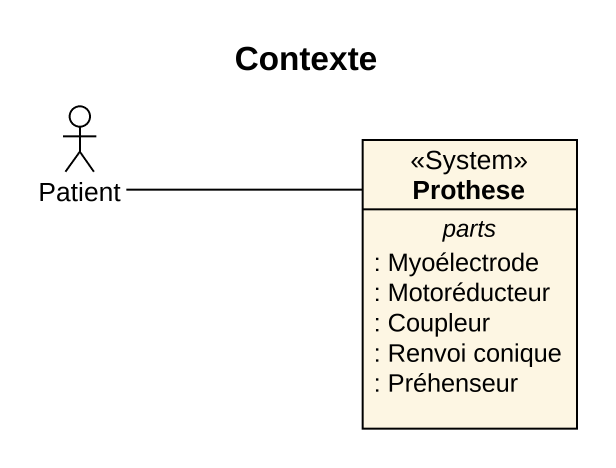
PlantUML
@startuml
title Contexte
allowmixing
hide circle
hide empty members
actor Patient
class Prothese <<System>> {
  -- parts --
  : Myoélectrode
  : Motoréducteur
  : Coupleur
  : Renvoi conique
  : Préhenseur
}
Patient -right- Prothese
@enduml
